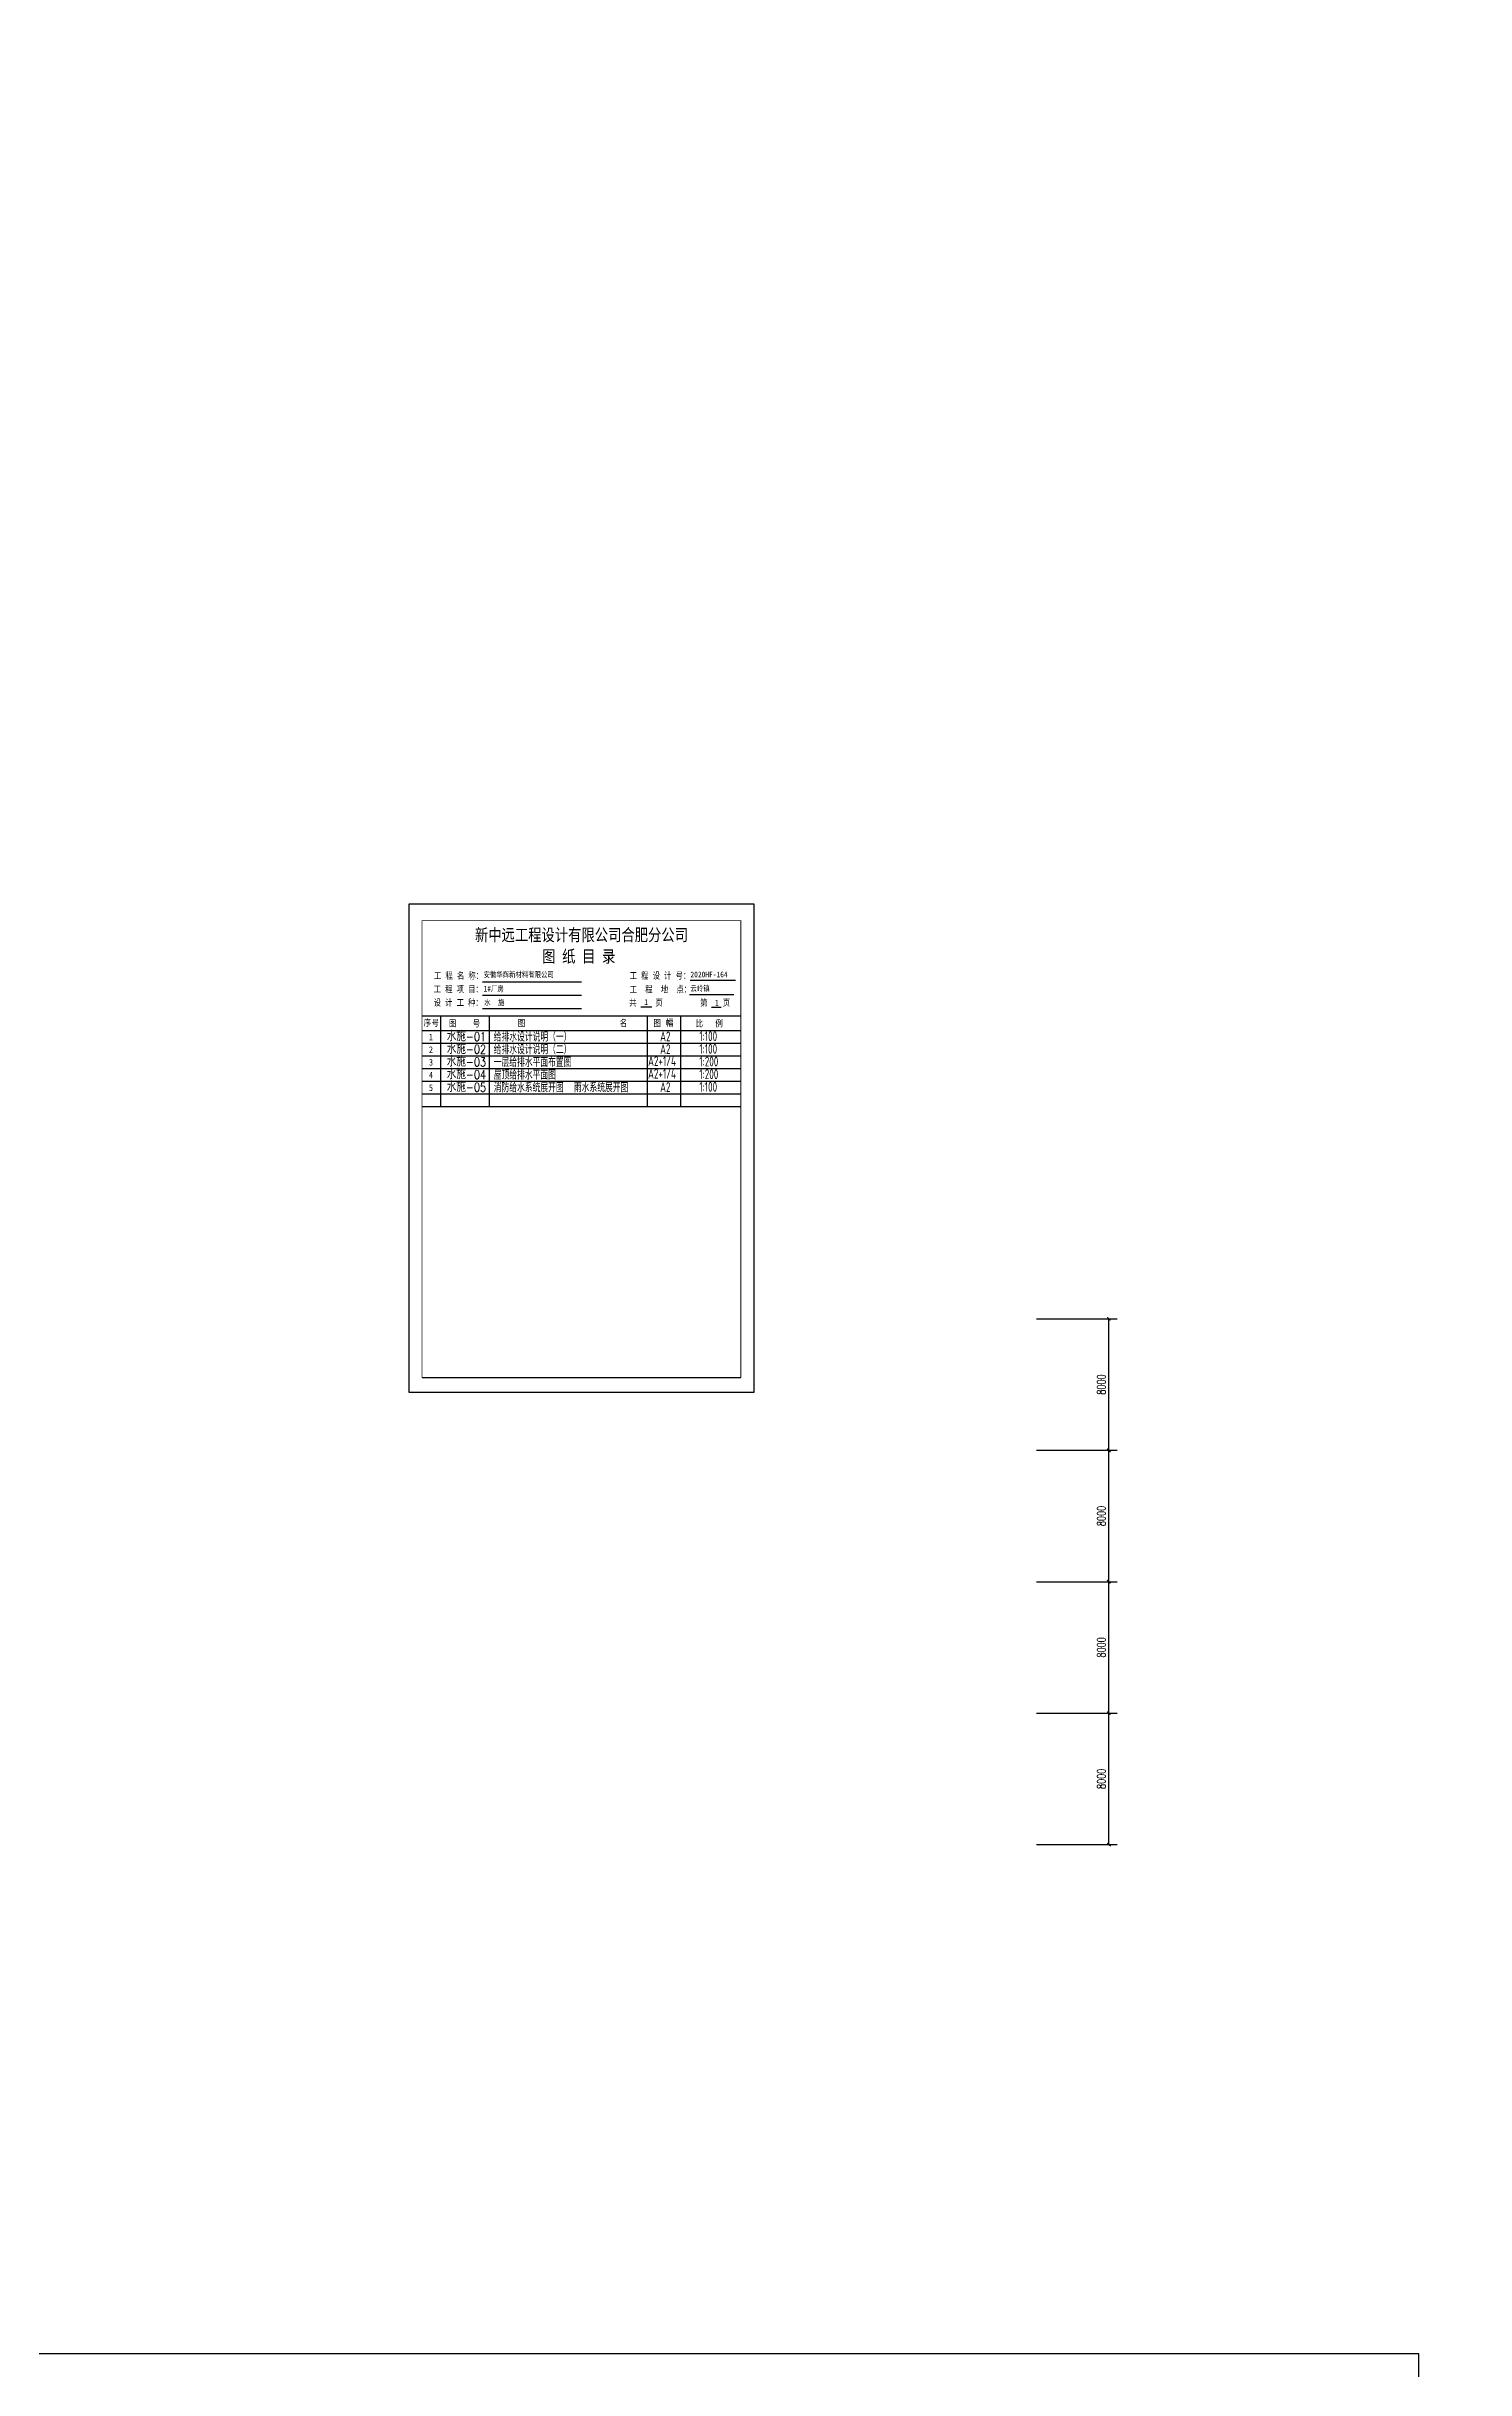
# Model space of a CAD drawing. Extents: x -191212 to 1245715665, y -234495 to 250873.
# Drawn here: x 218654 to 304987, y 109483 to 250873 of the extents above; entities that cross this region are included whole.
import ezdxf
from ezdxf.enums import TextEntityAlignment as Align

# ---------------------------------------------------------------- set-up
doc = ezdxf.new("R2010")
doc.units = 0
doc.header["$LTSCALE"] = 500
doc.layers.get('0').update_dxf_attribs({"linetype": 'CONTINUOUS'})
doc.layers.get('Defpoints').update_dxf_attribs({"linetype": 'CONTINUOUS'})
for name, color, linetype in [('AXIS', 3, 'CONTINUOUS'), ('GREEN', 3, 'CONTINUOUS'), ('PUB_DIM', 3, 'CONTINUOUS'), ('PUB_TEXT', 7, 'CONTINUOUS'), ('PUB_TITLE', 4, 'CONTINUOUS'), ('TEXT', 7, 'CONTINUOUS'), ('WALL', 9, 'CONTINUOUS')]:
    doc.layers.add(name, color=color, linetype=linetype)
doc.styles.add('_HZTXT', font='txt.shx', dxfattribs={"width": 0.8, "bigfont": 'hztxt.shx'})
doc.styles.add('_TCH_DIM_T3', font='SIMPLEX', dxfattribs={"width": 0.705882, "bigfont": 'GBCBIG'})
doc.styles.add('TSSD_Norm', font='Tssdeng.shx', dxfattribs={"bigfont": 'hztxt.shx'})
doc.styles.add('中文', font='', dxfattribs={"width": 0.8, "height": 1600})
doc.styles.get('中文').set_extended_font_data('SimSun')
doc.dimstyles.new('_TCH_ARCH&&200', dxfattribs={"dimtxt": 510, "dimasz": 200, "dimexe": 500, "dimexo": 600, "dimgap": 200, "dimtad": 1, "dimdec": 0, "dimzin": 0, "dimdsep": 46, "dimtxsty": '_TCH_DIM_T3', "dimblk": 'ARCHTICK', "dimcen": 0.09, "dimclrt": 225, "dimazin": 2, "dimtfac": 1, "dimtdec": 0, "dimtix": 1, "dimtmove": 2, "dimatfit": 3, "dimfxl": 1, "dimtolj": 1, "dimtzin": 0, "dimarcsym": 0})

# ---------------------------------------------------------------- blocks, each defined once
blk = doc.blocks.new('_ArchTick')
at = {"color": 0, "linetype": 'ByBlock', "const_width": 0.4}
blk.add_lwpolyline([(-0.5, -0.5), (0.5, 0.5)], dxfattribs=at)
blk = doc.blocks.new('*D196')
at = {"layer": 'AXIS', "color": 0, "lineweight": -2}
for p, q in [((278888, 84433), (283788, 84433)), ((283288, 76433), (283288, 84433)), ((278888, 76433), (283788, 76433))]:
    blk.add_line(p, q, dxfattribs=at)
at = {"layer": 'Defpoints', "color": 0}
for p in [(278288, 84433), (283288, 84433), (278288, 76433), (240672, -111067), (241936, -111067), (240672, -112567)]:
    blk.add_point(p, dxfattribs=at)
at = {"layer": 'PUB_DIM', "color": 0, "lineweight": -2}
for p, q in [((241272, -111067), (242436, -111067)), ((241936, -112567), (241936, -111067)), ((241272, -112567), (242436, -112567))]:
    blk.add_line(p, q, dxfattribs=at)
at = {"layer": 'AXIS', "color": 0, "lineweight": -2, "xscale": 200, "yscale": 200, "zscale": 200}
for p, rotation in [((283288, 84433), 90), ((283288, 76433), 270)]:
    blk.add_blockref('_ArchTick', p, dxfattribs=dict(at, rotation=rotation))
at = {"layer": 'PUB_DIM', "color": 0, "lineweight": -2, "xscale": 200, "yscale": 200, "zscale": 200}
for p, rotation in [((241936, -111067), 90), ((241936, -112567), 270)]:
    blk.add_blockref('_ArchTick', p, dxfattribs=dict(at, rotation=rotation))
at = {"layer": 'AXIS', "color": 7, "insert": (282833, 80433), "char_height": 510, "attachment_point": 5, "rotation": 90, "style": '_TCH_DIM_T3'}
blk.add_mtext('\\A1;8000', dxfattribs=at)
at = {"layer": 'PUB_DIM', "color": 225, "insert": (241386, -112073), "char_height": 510, "attachment_point": 5, "rotation": 90, "style": '_TCH_DIM_T3'}
blk.add_mtext('\\A1;1500', dxfattribs=at)
blk = doc.blocks.new('*D197')
at = {"layer": 'AXIS', "color": 0, "lineweight": -2}
for p, q in [((278888, 76433), (283788, 76433)), ((283288, 68433), (283288, 76433)), ((278888, 68433), (283788, 68433))]:
    blk.add_line(p, q, dxfattribs=at)
at = {"layer": 'Defpoints', "color": 0}
for p in [(278288, 76433), (283288, 76433), (278288, 68433), (240672, -109567), (241936, -109567), (240672, -111067)]:
    blk.add_point(p, dxfattribs=at)
at = {"layer": 'PUB_DIM', "color": 0, "lineweight": -2}
for p, q in [((241272, -109567), (242436, -109567)), ((241936, -109567), (241936, -109367)), ((241936, -111067), (241936, -109567)), ((241272, -111067), (242436, -111067)), ((241936, -111067), (241936, -111267))]:
    blk.add_line(p, q, dxfattribs=at)
at = {"layer": 'AXIS', "color": 0, "lineweight": -2, "xscale": 200, "yscale": 200, "zscale": 200}
for p, rotation in [((283288, 76433), 90), ((283288, 68433), 270)]:
    blk.add_blockref('_ArchTick', p, dxfattribs=dict(at, rotation=rotation))
at = {"layer": 'PUB_DIM', "color": 0, "lineweight": -2, "xscale": 200, "yscale": 200, "zscale": 200}
for p, rotation in [((241936, -109567), 270), ((241936, -111067), 90)]:
    blk.add_blockref('_ArchTick', p, dxfattribs=dict(at, rotation=rotation))
at = {"layer": 'AXIS', "color": 7, "insert": (282833, 72433), "char_height": 510, "attachment_point": 5, "rotation": 90, "style": '_TCH_DIM_T3'}
blk.add_mtext('\\A1;8000', dxfattribs=at)
at = {"layer": 'PUB_DIM', "color": 225, "insert": (241481, -110317), "char_height": 510, "attachment_point": 5, "rotation": 90, "style": '_TCH_DIM_T3'}
blk.add_mtext('\\A1;1500', dxfattribs=at)
blk = doc.blocks.new('*D198')
at = {"layer": 'AXIS', "color": 0, "lineweight": -2}
for p, q in [((278888, 68433), (283788, 68433)), ((283288, 60433), (283288, 68433)), ((278888, 60433), (283788, 60433))]:
    blk.add_line(p, q, dxfattribs=at)
at = {"layer": 'Defpoints', "color": 0}
for p in [(278288, 68433), (283288, 68433), (278288, 60433), (240672, -108067), (241936, -108067), (240672, -109567)]:
    blk.add_point(p, dxfattribs=at)
at = {"layer": 'PUB_DIM', "color": 0, "lineweight": -2}
for p, q in [((241272, -108067), (242436, -108067)), ((241936, -109567), (241936, -108067)), ((241272, -109567), (242436, -109567))]:
    blk.add_line(p, q, dxfattribs=at)
at = {"layer": 'AXIS', "color": 0, "lineweight": -2, "xscale": 200, "yscale": 200, "zscale": 200}
for p, rotation in [((283288, 68433), 90), ((283288, 60433), 270)]:
    blk.add_blockref('_ArchTick', p, dxfattribs=dict(at, rotation=rotation))
at = {"layer": 'PUB_DIM', "color": 0, "lineweight": -2, "xscale": 200, "yscale": 200, "zscale": 200}
for p, rotation in [((241936, -108067), 90), ((241936, -109567), 270)]:
    blk.add_blockref('_ArchTick', p, dxfattribs=dict(at, rotation=rotation))
at = {"layer": 'AXIS', "color": 7, "insert": (282833, 64433), "char_height": 510, "attachment_point": 5, "rotation": 90, "style": '_TCH_DIM_T3'}
blk.add_mtext('\\A1;8000', dxfattribs=at)
at = {"layer": 'PUB_DIM', "color": 225, "insert": (241368, -108817), "char_height": 510, "attachment_point": 5, "rotation": 90, "style": '_TCH_DIM_T3'}
blk.add_mtext('\\A1;1500', dxfattribs=at)
blk = doc.blocks.new('*D199')
at = {"layer": 'AXIS', "color": 0, "lineweight": -2}
for p, q in [((278888, 60433), (283788, 60433)), ((283288, 52433), (283288, 60433)), ((278888, 52433), (283788, 52433))]:
    blk.add_line(p, q, dxfattribs=at)
at = {"layer": 'Defpoints', "color": 0}
for p in [(278288, 60433), (283288, 60433), (278288, 52433), (240672, -106567), (241936, -106567), (240672, -108067)]:
    blk.add_point(p, dxfattribs=at)
at = {"layer": 'PUB_DIM', "color": 0, "lineweight": -2}
for p, q in [((241272, -106567), (242436, -106567)), ((241936, -106567), (241936, -106367)), ((241936, -108067), (241936, -106567)), ((241272, -108067), (242436, -108067)), ((241936, -108067), (241936, -108267))]:
    blk.add_line(p, q, dxfattribs=at)
at = {"layer": 'AXIS', "color": 0, "lineweight": -2, "xscale": 200, "yscale": 200, "zscale": 200}
for p, rotation in [((283288, 60433), 90), ((283288, 52433), 270)]:
    blk.add_blockref('_ArchTick', p, dxfattribs=dict(at, rotation=rotation))
at = {"layer": 'PUB_DIM', "color": 0, "lineweight": -2, "xscale": 200, "yscale": 200, "zscale": 200}
for p, rotation in [((241936, -106567), 270), ((241936, -108067), 90)]:
    blk.add_blockref('_ArchTick', p, dxfattribs=dict(at, rotation=rotation))
at = {"layer": 'AXIS', "color": 7, "insert": (282833, 56433), "char_height": 510, "attachment_point": 5, "rotation": 90, "style": '_TCH_DIM_T3'}
blk.add_mtext('\\A1;8000', dxfattribs=at)
at = {"layer": 'PUB_DIM', "color": 225, "insert": (241481, -107317), "char_height": 510, "attachment_point": 5, "rotation": 90, "style": '_TCH_DIM_T3'}
blk.add_mtext('\\A1;1500', dxfattribs=at)
blk = doc.blocks.new('WQQW')
at = {"layer": 'PUB_DIM', "color": 251}
for base, p1, p2, picture, middle in [((241936, -111066.7), (240672.2, -112566.7), (240672.2, -111066.7), '*D196', (241386, -112073.3)), ((241936, -108066.7), (240672.2, -109566.7), (240672.2, -108066.7), '*D198', (241367.9, -108816.7))]:
    dim = blk.add_linear_dim(base=base, p1=p1, p2=p2, angle=90, dimstyle='_TCH_ARCH&&200', dxfattribs=at)
    dim.commit()
    dim.dimension.update_dxf_attribs({"geometry": picture, "text_midpoint": middle, "dimtype": 161})
for p1, p2, picture, middle in [((240672.2, -111066.7), (240672.2, -109566.7), '*D197', (241481, -110316.7)), ((240672.2, -108066.7), (240672.2, -106566.7), '*D199', (241481, -107316.7))]:
    dim = blk.add_aligned_dim(p1=p1, p2=p2, distance=-1263.7, dimstyle='_TCH_ARCH&&200', dxfattribs=at)
    dim.commit()
    dim.dimension.update_dxf_attribs({"geometry": picture, "text_midpoint": middle})

msp = doc.modelspace()

# ---------------------------------------------------------------- linework, layer by layer
for p, q in [((245180.2, 193953.7), (251201.4, 193953.7)), ((245180.2, 193138), (251201.4, 193138)), ((245180.2, 192322.4), (251201.4, 192322.4)), ((254814.7, 192423.9), (255479.5, 192423.9)), ((257766.8, 193164.3), (260479, 193164.3)), ((259116, 192399.9), (259708.7, 192399.9))]:
    msp.add_line(p, q)
at = {"color": 4}
for p, q in [((241502, 191870.1), (260902.3, 191870.1)), ((241502, 190980.2), (260902.3, 190980.2)), ((242615.8, 191870.1), (242615.8, 186357.2)), ((245582.2, 191870.1), (245582.2, 186357.2)), ((255202, 191870.1), (255202, 186357.2)), ((257227.7, 191870.1), (257227.7, 186357.2)), ((241502, 190209.7), (260902.3, 190209.7)), ((241502, 189439.2), (260902.3, 189439.2)), ((241502, 188668.7), (260902.3, 188668.7)), ((241502, 187898.2), (260902.3, 187898.2)), ((241502, 187127.7), (260902.3, 187127.7)), ((241502, 186357.2), (260902.3, 186357.2)), ((241502, 169870.1), (260902.3, 169870.1))]:
    msp.add_line(p, q, dxfattribs=at)
at = {"layer": 'PUB_TITLE'}
for points in [[(240702.3, 168969.9), (261702.3, 168969.9), (261702.3, 198669.9), (240702.3, 198669.9)], [(153538.4, 26433.3), (302138.4, 26433.3), (302138.4, 110433.3), (153538.4, 110433.3)]]:
    msp.add_lwpolyline(points, close=True, dxfattribs=at)
at = {"layer": 'WALL', "color": 4, "const_width": 50, "flags": 128}
msp.add_lwpolyline([(260902.3, 169870.1), (260902.3, 197669.6), (241502, 197669.6), (241502, 169870.1)], close=True, dxfattribs=at)

# ---------------------------------------------------------------- block references
msp.add_blockref('WQQW', (0, 89000))

# ---------------------------------------------------------------- texts
at = {"style": '中文', "width": 0.8}
msp.add_text('新中远工程设计有限公司合肥分公司', height=742.5, dxfattribs=at).set_placement((251202.1, 196430.6), align=Align.CENTER)
for s, height, p in [('图 纸 目 录', 742.5, (248809.5, 195124.1)), (' 工 程 名 称：', 400, (241977.7, 194124.7)), ('工 程 项 目：', 400, (242207.6, 193299.4)), (' 工 程 设 计 号：%%U           %%U', 400, (253879.6, 194124.9)), (' 工  程  地  点：', 400, (253879.6, 193291.4)), ('设 计 工 种：', 400, (242207.6, 192483.3)), ('共', 400, (254103.8, 192480)), ('页', 400, (255696.7, 192480)), ('第', 400, (258427.4, 192480)), ('页', 400, (259792.7, 192480)), ('序', 400, (241604.2, 191260.6)), ('号', 400, (242080.7, 191243.1)), ('图    号', 400, (243137.8, 191209.9)), ('图                       名', 400, (247326.6, 191239.1)), ('图', 400, (255581.5, 191232.9)), ('幅', 400, (256341.6, 191251.5)), ('比   例', 400, (258149.9, 191213.9)), ('2', 400, (241921.4, 189617.4)), ('1', 400, (241921.4, 190387.9)), ('4', 400, (241921.4, 188076.4)), ('3', 400, (241921.4, 188846.9)), ('5', 400, (241921.4, 187305.9))]:
    msp.add_text(s, height=height, dxfattribs=at).set_placement(p)
at = {"layer": 'GREEN', "style": '中文', "width": 0.8}
for s, p in [('1#厂房', (245246.5, 193346.5)), ('安徽华辉新材料有限公司', (245246.5, 194208.5)), ('2020HF-164', (257833.1, 194219.5)), ('云岭镇', (257833.1, 193372.8)), ('水  施', (245286.5, 192510.4)), ('1', (255027.4, 192538.7)), ('1', (259330.9, 192501.8))]:
    msp.add_text(s, height=346.5, dxfattribs=at).set_placement(p)
at = {"layer": 'PUB_TEXT', "style": '_HZTXT'}
for s, height, width, p in [('水施-01', 539.66, 0.8, (243009.5, 190337.2)), ('给排水设计说明（一）', 500, 0.7, (245865.8, 190315.8)), ('水施-02', 539.66, 0.8, (243009.5, 189566.7)), ('给排水设计说明（二）', 500, 0.7, (245865.8, 189545.3)), ('水施-03', 539.66, 0.8, (243009.5, 188796.2)), ('水施-04', 539.66, 0.8, (243009.5, 188025.7)), ('屋顶给排水平面图', 500, 0.7, (245865.8, 188004.3)), ('一层给排水平面布置图', 500, 0.7, (245865.8, 188774.8)), ('水施-05', 539.66, 0.8, (243009.5, 187255.2)), ('消防给水系统展开图  雨水系统展开图', 500, 0.7, (245865.8, 187233.8))]:
    msp.add_text(s, height=height, dxfattribs=dict(at, width=width)).set_placement(p)
at = {"layer": 'TEXT', "ltscale": 99, "style": 'TSSD_Norm', "width": 0.7}
for s, p in [('A2', (255985.2, 190318.1)), ('1:100', (258374.4, 190333.8)), ('A2', (255985.2, 189547.6)), ('1:100', (258374.4, 189563.3)), ('A2+1/4', (255252.3, 188820.1)), ('A2+1/4', (255252.3, 188049.6)), ('1:200', (258374.4, 188792.8)), ('1:200', (258374.4, 188022.3)), ('A2', (255985.2, 187236.1)), ('1:100', (258374.4, 187251.8))]:
    msp.add_text(s, height=600, dxfattribs=at).set_placement(p)

doc.saveas('drawing.dxf')
